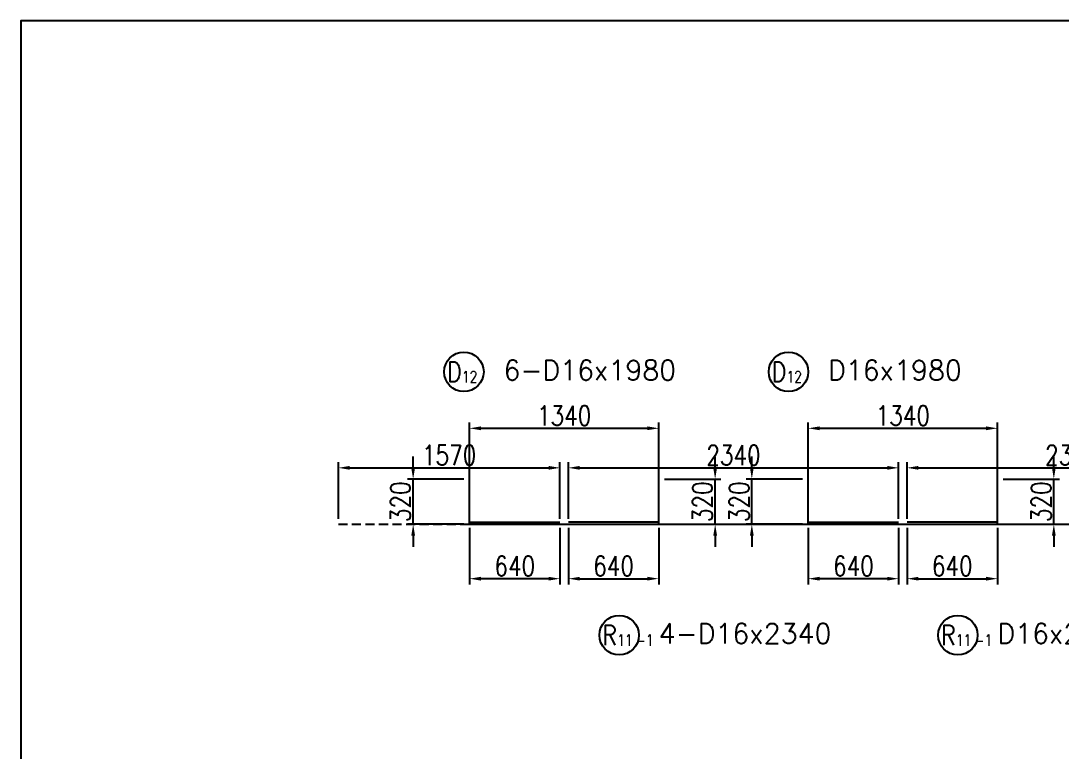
# Model space of a CAD drawing. Header units: millimetres. Extents: x -41433 to 131500, y -94900 to 39745.
# Drawn here: x 0 to 7379, y 25529 to 30708 of the extents above; entities that cross this region are included whole.
import ezdxf
from ezdxf.enums import TextEntityAlignment as Align

# ---------------------------------------------------------------- set-up
doc = ezdxf.new("R2010")
doc.units = ezdxf.units.MM
doc.header["$LTSCALE"] = 160
doc.header["$MEASUREMENT"] = 0
doc.linetypes.add('DASHED', pattern=[0.75, 0.5, -0.25])
doc.layers.get('DEFPOINTS').update_dxf_attribs({"color": 53, "linetype": 'CONTINUOUS'})
for name, color, linetype in [('DIM', 6, 'CONTINUOUS'), ('DIM-L', 6, 'CONTINUOUS'), ('TEKKIN-L', 2, 'CONTINUOUS'), ('TEKKIN-R', 3, 'CONTINUOUS'), ('TEXT', 4, 'CONTINUOUS'), ('TEXT-文字', 4, 'CONTINUOUS')]:
    doc.layers.add(name, color=color, linetype=linetype)
doc.styles.add('DIM-TEXT', font='ROMANS', dxfattribs={"width": 0.8, "bigfont": 'EXTFONT'})
doc.styles.add('MSゴシック', font='')
doc.styles.add('romans', font='romans.shx', dxfattribs={"bigfont": 'extfont.shx'})
doc.styles.get('MSゴシック').set_extended_font_data('MS Gothic')
doc.dimstyles.new('DIM40', dxfattribs={"dimscale": 40, "dimtxt": 3.5, "dimasz": 2, "dimexe": 1, "dimexo": 1, "dimgap": 0.5, "dimtad": 1, "dimdec": 0, "dimzin": 9, "dimdsep": 46, "dimtxsty": 'DIM-TEXT', "dimcen": 0, "dimclrt": 4, "dimaunit": 1, "dimadec": 4, "dimazin": 0, "dimtfac": 1, "dimtdec": 0, "dimtix": 1, "dimtmove": 2, "dimatfit": 0, "dimfxl": 1, "dimlwd": -1, "dimlwe": -1, "dimarcsym": 0})

# ---------------------------------------------------------------- blocks, each defined once
blk = doc.blocks.new('*D336')
at = {"layer": 'DEFPOINTS', "color": 0, "ltscale": 0.8, "transparency": 16777216}
for p in [(6280, 27157.8), (6920, 27157.8), (6920, 26757.8)]:
    blk.add_point(p, dxfattribs=at)
at = {"layer": 'DIM', "color": 0, "ltscale": 0.8, "transparency": 16777216}
for p, q in [((6280, 27117.8), (6280, 26717.8)), ((6920, 27117.8), (6920, 26717.8)), ((6360, 26757.8), (6840, 26757.8))]:
    blk.add_line(p, q, dxfattribs=at)
for points in [[(6360, 26771.1), (6360, 26744.5), (6280, 26757.8)], [(6840, 26771.1), (6840, 26744.5), (6920, 26757.8)]]:
    blk.add_solid(points, dxfattribs=at)
at = {"layer": 'DIM', "color": 4, "ltscale": 0.8, "transparency": 16777216, "insert": (6600, 26847.8), "char_height": 140, "attachment_point": 5, "style": 'DIM-TEXT'}
blk.add_mtext('640', dxfattribs=at)
blk = doc.blocks.new('*D337')
at = {"layer": 'DEFPOINTS', "color": 0, "ltscale": 0.8, "transparency": 16777216}
for p in [(5580, 27157.8), (6220, 27157.8), (5580, 26757.8)]:
    blk.add_point(p, dxfattribs=at)
at = {"layer": 'DIM', "color": 0, "ltscale": 0.8, "transparency": 16777216}
for p, q in [((5580, 27117.8), (5580, 26717.8)), ((6220, 27117.8), (6220, 26717.8)), ((6140, 26757.8), (5660, 26757.8))]:
    blk.add_line(p, q, dxfattribs=at)
for points in [[(5660, 26771.1), (5660, 26744.5), (5580, 26757.8)], [(6140, 26771.1), (6140, 26744.5), (6220, 26757.8)]]:
    blk.add_solid(points, dxfattribs=at)
at = {"layer": 'DIM', "color": 4, "ltscale": 0.8, "transparency": 16777216, "insert": (5900, 26847.8), "char_height": 140, "attachment_point": 5, "style": 'DIM-TEXT'}
blk.add_mtext('640', dxfattribs=at)
blk = doc.blocks.new('*D338')
at = {"layer": 'DEFPOINTS', "color": 0, "ltscale": 0.8, "transparency": 16777216}
for p in [(6920, 27822.8), (5580, 27142.8), (6920, 27142.8)]:
    blk.add_point(p, dxfattribs=at)
at = {"layer": 'DIM', "color": 0, "ltscale": 0.8, "transparency": 16777216}
for p, q in [((5580, 27182.8), (5580, 27862.8)), ((5660, 27822.8), (6840, 27822.8)), ((6920, 27182.8), (6920, 27862.8))]:
    blk.add_line(p, q, dxfattribs=at)
for points in [[(5660, 27836.1), (5660, 27809.5), (5580, 27822.8)], [(6840, 27836.1), (6840, 27809.5), (6920, 27822.8)]]:
    blk.add_solid(points, dxfattribs=at)
at = {"layer": 'DIM', "color": 4, "ltscale": 0.8, "transparency": 16777216, "insert": (6250, 27912.8), "char_height": 140, "attachment_point": 5, "style": 'DIM-TEXT'}
blk.add_mtext('1340', dxfattribs=at)
blk = doc.blocks.new('*D342')
at = {"layer": 'DEFPOINTS', "color": 0, "ltscale": 0.8, "transparency": 16777216}
for p in [(3880, 27157.8), (4520, 27157.8), (4520, 26757.8)]:
    blk.add_point(p, dxfattribs=at)
at = {"layer": 'DIM', "color": 0, "ltscale": 0.8, "transparency": 16777216}
for p, q in [((3880, 27117.8), (3880, 26717.8)), ((4520, 27117.8), (4520, 26717.8)), ((3960, 26757.8), (4440, 26757.8))]:
    blk.add_line(p, q, dxfattribs=at)
for points in [[(3960, 26771.1), (3960, 26744.5), (3880, 26757.8)], [(4440, 26771.1), (4440, 26744.5), (4520, 26757.8)]]:
    blk.add_solid(points, dxfattribs=at)
at = {"layer": 'DIM', "color": 4, "ltscale": 0.8, "transparency": 16777216, "insert": (4200, 26847.8), "char_height": 140, "attachment_point": 5, "style": 'DIM-TEXT'}
blk.add_mtext('640', dxfattribs=at)
blk = doc.blocks.new('*D343')
at = {"layer": 'DEFPOINTS', "color": 0, "ltscale": 0.8, "transparency": 16777216}
for p in [(3180, 27157.8), (3820, 27157.8), (3180, 26757.8)]:
    blk.add_point(p, dxfattribs=at)
at = {"layer": 'DIM', "color": 0, "ltscale": 0.8, "transparency": 16777216}
for p, q in [((3180, 27117.8), (3180, 26717.8)), ((3820, 27117.8), (3820, 26717.8)), ((3740, 26757.8), (3260, 26757.8))]:
    blk.add_line(p, q, dxfattribs=at)
for points in [[(3260, 26771.1), (3260, 26744.5), (3180, 26757.8)], [(3740, 26771.1), (3740, 26744.5), (3820, 26757.8)]]:
    blk.add_solid(points, dxfattribs=at)
at = {"layer": 'DIM', "color": 4, "ltscale": 0.8, "transparency": 16777216, "insert": (3500, 26847.8), "char_height": 140, "attachment_point": 5, "style": 'DIM-TEXT'}
blk.add_mtext('640', dxfattribs=at)
blk = doc.blocks.new('*D344')
at = {"layer": 'DEFPOINTS', "color": 0, "ltscale": 0.8, "transparency": 16777216}
for p in [(4520, 27822.8), (3180, 27142.8), (4520, 27142.8)]:
    blk.add_point(p, dxfattribs=at)
at = {"layer": 'DIM', "color": 0, "ltscale": 0.8, "transparency": 16777216}
for p, q in [((3180, 27182.8), (3180, 27862.8)), ((3260, 27822.8), (4440, 27822.8)), ((4520, 27182.8), (4520, 27862.8))]:
    blk.add_line(p, q, dxfattribs=at)
for points in [[(3260, 27836.1), (3260, 27809.5), (3180, 27822.8)], [(4440, 27836.1), (4440, 27809.5), (4520, 27822.8)]]:
    blk.add_solid(points, dxfattribs=at)
at = {"layer": 'DIM', "color": 4, "ltscale": 0.8, "transparency": 16777216, "insert": (3850, 27912.8), "char_height": 140, "attachment_point": 5, "style": 'DIM-TEXT'}
blk.add_mtext('1340', dxfattribs=at)
blk = doc.blocks.new('*D346')
at = {"layer": 'DEFPOINTS', "color": 0, "ltscale": 0.8, "transparency": 16777216}
for p in [(8620, 27542.8), (6280, 27142.8), (8620, 27142.8)]:
    blk.add_point(p, dxfattribs=at)
at = {"layer": 'DIM', "color": 0, "ltscale": 0.8, "transparency": 16777216}
for p, q in [((6280, 27182.8), (6280, 27582.8)), ((6360, 27542.8), (8540, 27542.8)), ((8620, 27182.8), (8620, 27582.8))]:
    blk.add_line(p, q, dxfattribs=at)
for points in [[(6360, 27556.1), (6360, 27529.5), (6280, 27542.8)], [(8540, 27556.1), (8540, 27529.5), (8620, 27542.8)]]:
    blk.add_solid(points, dxfattribs=at)
at = {"layer": 'DIM', "color": 4, "ltscale": 0.8, "transparency": 16777216, "insert": (7450, 27632.8), "char_height": 140, "attachment_point": 5, "style": 'DIM-TEXT'}
blk.add_mtext('2340', dxfattribs=at)
blk = doc.blocks.new('*D347')
at = {"layer": 'DEFPOINTS', "color": 0, "ltscale": 0.8, "transparency": 16777216}
for p in [(6220, 27542.8), (3880, 27142.8), (6220, 27142.8)]:
    blk.add_point(p, dxfattribs=at)
at = {"layer": 'DIM', "color": 0, "ltscale": 0.8, "transparency": 16777216}
for p, q in [((3880, 27182.8), (3880, 27582.8)), ((3960, 27542.8), (6140, 27542.8)), ((6220, 27182.8), (6220, 27582.8))]:
    blk.add_line(p, q, dxfattribs=at)
for points in [[(3960, 27556.1), (3960, 27529.5), (3880, 27542.8)], [(6140, 27556.1), (6140, 27529.5), (6220, 27542.8)]]:
    blk.add_solid(points, dxfattribs=at)
at = {"layer": 'DIM', "color": 4, "ltscale": 0.8, "transparency": 16777216, "insert": (5050, 27632.8), "char_height": 140, "attachment_point": 5, "style": 'DIM-TEXT'}
blk.add_mtext('2340', dxfattribs=at)
blk = doc.blocks.new('*D348')
at = {"layer": 'DEFPOINTS', "color": 0, "ltscale": 0.8, "transparency": 16777216}
for p in [(3820, 27542.8), (2250, 27142.8), (3820, 27142.8)]:
    blk.add_point(p, dxfattribs=at)
at = {"layer": 'DIM', "color": 0, "ltscale": 0.8, "transparency": 16777216}
for p, q in [((2250, 27182.8), (2250, 27582.8)), ((2330, 27542.8), (3740, 27542.8)), ((3820, 27182.8), (3820, 27582.8))]:
    blk.add_line(p, q, dxfattribs=at)
for points in [[(2330, 27556.1), (2330, 27529.5), (2250, 27542.8)], [(3740, 27556.1), (3740, 27529.5), (3820, 27542.8)]]:
    blk.add_solid(points, dxfattribs=at)
at = {"layer": 'DIM', "color": 4, "ltscale": 0.8, "transparency": 16777216, "insert": (3035, 27632.8), "char_height": 140, "attachment_point": 5, "style": 'DIM-TEXT'}
blk.add_mtext('1570', dxfattribs=at)
blk = doc.blocks.new('加工図文字列（JR）')
at = {"layer": 'TEXT-文字', "color": 6}
blk.add_circle((0, 0), 3.5, dxfattribs=at)
at = {"layer": 'DEFPOINTS', "ltscale": 100, "style": 'MSゴシック'}
for tag, p in [('加工図_圧接鉄筋', (57.81, -4.14)), ('加工図_圧接個数', (62.62, -4.14)), ('加工図_加工形状', (68.3, -4.14)), ('加工図_施工分け2', (73.3, -4.14))]:
    blk.add_attdef(tag, text='', height=4, dxfattribs=at).set_placement(p, align=Align.BOTTOM_LEFT)
at = {"layer": 'TEXT-文字', "color": 4, "style": 'romans', "width": 0.8}
for tag, height, p in [('加工図_平均長', 3.5, (33.63, 3.03)), ('加工図_副記号', 2, (0.5, 0)), ('加工図_文字列', 3.5, (7, -2.5))]:
    blk.add_attdef(tag, text='', height=height, dxfattribs=at).set_placement(p, align=Align.BOTTOM_LEFT)
at = {"layer": 'TEXT-文字', "color": 4, "ltscale": 100, "style": 'romans', "width": 0.8}
blk.add_attdef('加工図_施工分け', text='', height=3.5, dxfattribs=at).set_placement((-5.5, 0), align=Align.MIDDLE_RIGHT)
at = {"layer": 'TEXT-文字', "color": 4, "style": 'romans', "width": 0.8}
blk.add_attdef('加工図_主記号', text='', height=3.5, dxfattribs=at).set_placement((-1.7, 0), align=Align.MIDDLE_CENTER)
for tag, p in [('加工図_番号', (1, -2.5)), ('加工図_枝番', (4.5, -2.5))]:
    blk.add_attdef(tag, text='', height=2, dxfattribs=at).set_placement(p, align=Align.BOTTOM_CENTER)
blk = doc.blocks.new('*D445')
at = {"layer": 'DEFPOINTS', "color": 0, "transparency": 16777216}
for p in [(2780, 27462.8), (3180, 27462.8), (3180, 27142.8)]:
    blk.add_point(p, dxfattribs=at)
at = {"layer": 'DIM', "color": 0, "transparency": 16777216}
for p, q in [((2780, 27542.8), (2780, 27622.8)), ((3140, 27462.8), (2740, 27462.8)), ((2780, 27142.8), (2780, 27462.8)), ((3140, 27142.8), (2740, 27142.8)), ((2780, 27062.8), (2780, 26982.8))]:
    blk.add_line(p, q, dxfattribs=at)
for points in [[(2766.7, 27542.8), (2793.3, 27542.8), (2780, 27462.8)], [(2766.7, 27062.8), (2793.3, 27062.8), (2780, 27142.8)]]:
    blk.add_solid(points, dxfattribs=at)
at = {"layer": 'DIM', "color": 4, "transparency": 16777216, "insert": (2690, 27302.8), "char_height": 140, "attachment_point": 5, "rotation": 90, "style": 'DIM-TEXT'}
blk.add_mtext('320', dxfattribs=at)
blk = doc.blocks.new('*D446')
at = {"layer": 'DEFPOINTS', "color": 0, "transparency": 16777216}
for p in [(4520, 27462.8), (4920, 27462.8), (4520, 27142.8)]:
    blk.add_point(p, dxfattribs=at)
at = {"layer": 'DIM', "color": 0, "transparency": 16777216}
for p, q in [((4920, 27542.8), (4920, 27622.8)), ((4560, 27462.8), (4960, 27462.8)), ((4920, 27142.8), (4920, 27462.8)), ((4560, 27142.8), (4960, 27142.8)), ((4920, 27062.8), (4920, 26982.8))]:
    blk.add_line(p, q, dxfattribs=at)
for points in [[(4906.7, 27542.8), (4933.3, 27542.8), (4920, 27462.8)], [(4906.7, 27062.8), (4933.3, 27062.8), (4920, 27142.8)]]:
    blk.add_solid(points, dxfattribs=at)
at = {"layer": 'DIM', "color": 4, "transparency": 16777216, "insert": (4830, 27302.8), "char_height": 140, "attachment_point": 5, "rotation": 90, "style": 'DIM-TEXT'}
blk.add_mtext('320', dxfattribs=at)
blk = doc.blocks.new('*D447')
at = {"layer": 'DEFPOINTS', "color": 0, "transparency": 16777216}
for p in [(5180, 27462.8), (5580, 27462.8), (5580, 27142.8)]:
    blk.add_point(p, dxfattribs=at)
at = {"layer": 'DIM', "color": 0, "transparency": 16777216}
for p, q in [((5180, 27542.8), (5180, 27622.8)), ((5540, 27462.8), (5140, 27462.8)), ((5180, 27142.8), (5180, 27462.8)), ((5540, 27142.8), (5140, 27142.8)), ((5180, 27062.8), (5180, 26982.8))]:
    blk.add_line(p, q, dxfattribs=at)
for points in [[(5166.7, 27542.8), (5193.3, 27542.8), (5180, 27462.8)], [(5166.7, 27062.8), (5193.3, 27062.8), (5180, 27142.8)]]:
    blk.add_solid(points, dxfattribs=at)
at = {"layer": 'DIM', "color": 4, "transparency": 16777216, "insert": (5090, 27302.8), "char_height": 140, "attachment_point": 5, "rotation": 90, "style": 'DIM-TEXT'}
blk.add_mtext('320', dxfattribs=at)
blk = doc.blocks.new('*D448')
at = {"layer": 'DEFPOINTS', "color": 0, "transparency": 16777216}
for p in [(6920, 27462.8), (7320, 27462.8), (6920, 27142.8)]:
    blk.add_point(p, dxfattribs=at)
at = {"layer": 'DIM', "color": 0, "transparency": 16777216}
for p, q in [((7320, 27542.8), (7320, 27622.8)), ((6960, 27462.8), (7360, 27462.8)), ((7320, 27142.8), (7320, 27462.8)), ((6960, 27142.8), (7360, 27142.8)), ((7320, 27062.8), (7320, 26982.8))]:
    blk.add_line(p, q, dxfattribs=at)
for points in [[(7306.7, 27542.8), (7333.3, 27542.8), (7320, 27462.8)], [(7306.7, 27062.8), (7333.3, 27062.8), (7320, 27142.8)]]:
    blk.add_solid(points, dxfattribs=at)
at = {"layer": 'DIM', "color": 4, "transparency": 16777216, "insert": (7230, 27302.8), "char_height": 140, "attachment_point": 5, "rotation": 90, "style": 'DIM-TEXT'}
blk.add_mtext('320', dxfattribs=at)

msp = doc.modelspace()

# ---------------------------------------------------------------- linework, layer by layer
at = {"layer": 'DEFPOINTS', "flags": 128}
msp.add_lwpolyline([(0, 16250), (25115.53, 16250), (25115.53, 30708.35), (0, 30708.35)], close=True, dxfattribs=at)
at = {"layer": 'TEKKIN-L', "ltscale": 0.8}
for p, q in [((3180, 27142.8), (3180, 27462.8)), ((4520, 27142.8), (4520, 27462.8)), ((5580, 27142.8), (5580, 27462.8)), ((6920, 27142.8), (6920, 27462.8)), ((3180, 27142.8), (4520, 27142.8)), ((3880, 27142.8), (6220, 27142.8)), ((5580, 27142.8), (6920, 27142.8)), ((6280, 27142.8), (8620, 27142.8))]:
    msp.add_line(p, q, dxfattribs=at)
at = {"layer": 'TEKKIN-L', "linetype": 'DASHED', "ltscale": 0.8}
msp.add_line((2250, 27142.8), (3820, 27142.8), dxfattribs=at)
at = {"layer": 'TEKKIN-R', "ltscale": 0.8}
for p, q in [((3180, 27157.8), (3820, 27157.8)), ((4520, 27157.8), (3880, 27157.8)), ((5580, 27157.8), (6220, 27157.8)), ((6920, 27157.8), (6280, 27157.8))]:
    msp.add_line(p, q, dxfattribs=at)

# ---------------------------------------------------------------- block references
at = {"layer": 'DIM-L', "ltscale": 0.8}
ref = msp.add_blockref('加工図文字列（JR）', (3140, 28222.8), dxfattribs=dict(at, xscale=40, yscale=40, zscale=40))
ref.add_attrib('加工図_主記号', 'D', dxfattribs={"layer": 'TEXT', "height": 140, "style": 'romans', "width": 0.8}).set_placement((3072, 28222.8), align=Align.MIDDLE_CENTER)
ref.add_attrib('加工図_番号', '12', dxfattribs={"layer": 'TEXT', "height": 80, "style": 'romans', "width": 0.8}).set_placement((3180, 28122.8), align=Align.BOTTOM_CENTER)
ref.add_attrib('加工図_文字列', '6-D16x1980', dxfattribs={"layer": 'TEXT', "height": 140, "style": 'romans'}).set_placement((3420, 28122.8), align=Align.BOTTOM_LEFT)
ref = msp.add_blockref('加工図文字列（JR）', (5440, 28222.8), dxfattribs=dict(at, xscale=40, yscale=40, zscale=40))
ref.add_attrib('加工図_主記号', 'D', dxfattribs={"layer": 'TEXT', "height": 140, "style": 'romans', "width": 0.8}).set_placement((5372, 28222.8), align=Align.MIDDLE_CENTER)
ref.add_attrib('加工図_番号', '12', dxfattribs={"layer": 'TEXT', "height": 80, "style": 'romans', "width": 0.8}).set_placement((5480, 28122.8), align=Align.BOTTOM_CENTER)
ref.add_attrib('加工図_文字列', 'D16x1980', dxfattribs={"layer": 'TEXT', "height": 140, "style": 'romans'}).set_placement((5720, 28122.8), align=Align.BOTTOM_LEFT)
ref = msp.add_blockref('加工図文字列（JR）', (4240, 26357.8), dxfattribs=dict(at, xscale=40, yscale=40, zscale=40))
ref.add_attrib('加工図_主記号', 'R', dxfattribs={"layer": 'TEXT', "height": 140, "style": 'romans', "width": 0.8}).set_placement((4172, 26357.8), align=Align.MIDDLE_CENTER)
ref.add_attrib('加工図_番号', '11', dxfattribs={"layer": 'TEXT', "height": 80, "style": 'romans', "width": 0.8}).set_placement((4280, 26257.8), align=Align.BOTTOM_CENTER)
ref.add_attrib('加工図_枝番', '-1', dxfattribs={"layer": 'TEXT', "height": 80, "style": 'romans', "width": 0.8}).set_placement((4420, 26257.8), align=Align.BOTTOM_CENTER)
ref.add_attrib('加工図_文字列', '4-D16x2340', dxfattribs={"layer": 'TEXT', "height": 140, "style": 'romans'}).set_placement((4520, 26257.8), align=Align.BOTTOM_LEFT)
ref = msp.add_blockref('加工図文字列（JR）', (6640, 26357.8), dxfattribs=dict(at, xscale=40, yscale=40, zscale=40))
ref.add_attrib('加工図_主記号', 'R', dxfattribs={"layer": 'TEXT', "height": 140, "style": 'romans', "width": 0.8}).set_placement((6572, 26357.8), align=Align.MIDDLE_CENTER)
ref.add_attrib('加工図_番号', '11', dxfattribs={"layer": 'TEXT', "height": 80, "style": 'romans', "width": 0.8}).set_placement((6680, 26257.8), align=Align.BOTTOM_CENTER)
ref.add_attrib('加工図_枝番', '-1', dxfattribs={"layer": 'TEXT', "height": 80, "style": 'romans', "width": 0.8}).set_placement((6820, 26257.8), align=Align.BOTTOM_CENTER)
ref.add_attrib('加工図_文字列', 'D16x2340', dxfattribs={"layer": 'TEXT', "height": 140, "style": 'romans'}).set_placement((6920, 26257.8), align=Align.BOTTOM_LEFT)

# ---------------------------------------------------------------- dimensions: what is measured, and where the dimension line sits
at = {"layer": 'DIM', "ltscale": 0.8}
for p1, p2, distance, picture, middle in [((3180, 27142.8), (4520, 27142.8), 680, '*D344', (3850, 27912.8)), ((5580, 27142.8), (6920, 27142.8), 680, '*D338', (6250, 27912.8)), ((2250, 27142.8), (3820, 27142.8), 400, '*D348', (3035, 27632.8)), ((3880, 27142.8), (6220, 27142.8), 400, '*D347', (5050, 27632.8)), ((6280, 27142.8), (8620, 27142.8), 400, '*D346', (7450, 27632.8)), ((3820, 27157.8), (3180, 27157.8), 400, '*D343', (3500, 26847.8)), ((3880, 27157.8), (4520, 27157.8), -400, '*D342', (4200, 26847.8)), ((6220, 27157.8), (5580, 27157.8), 400, '*D337', (5900, 26847.8)), ((6280, 27157.8), (6920, 27157.8), -400, '*D336', (6600, 26847.8))]:
    dim = msp.add_aligned_dim(p1=p1, p2=p2, distance=distance, dimstyle='DIM40', dxfattribs=at)
    dim.commit()
    dim.dimension.update_dxf_attribs({"geometry": picture, "text_midpoint": middle})
at = {"layer": 'DIM'}
for p1, p2, distance, picture, middle in [((3180, 27142.8), (3180, 27462.8), 400, '*D445', (2690, 27302.8)), ((4520, 27142.8), (4520, 27462.8), -400, '*D446', (4830, 27302.8)), ((5580, 27142.8), (5580, 27462.8), 400, '*D447', (5090, 27302.8)), ((6920, 27142.8), (6920, 27462.8), -400, '*D448', (7230, 27302.8))]:
    dim = msp.add_aligned_dim(p1=p1, p2=p2, distance=distance, dimstyle='DIM40', override={"dimfxl": 0, "dimarcsym": 2}, dxfattribs=at)
    dim.commit()
    dim.dimension.update_dxf_attribs({"geometry": picture, "text_midpoint": middle})

doc.saveas('drawing.dxf')
